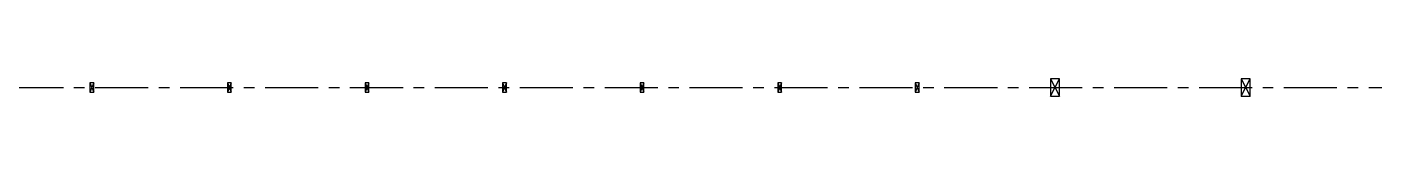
# Model space of a CAD drawing. Extents: x 10 to 414, y 6 to 241.
# Drawn here: x 155.3 to 313.9, y 119.6 to 121.7 of the extents above; entities that cross this region are included whole.
import ezdxf

# ---------------------------------------------------------------- set-up
doc = ezdxf.new("R2010")
doc.units = 0
doc.header["$LTSCALE"] = 5
doc.header["$MEASUREMENT"] = 0
doc.linetypes.add('LINEA-LINEETTA', pattern=[2, 1.25, -0.25, 0.25, -0.25])
doc.layers.add('1', color=7, linetype='LINEA-LINEETTA')
doc.layers.add('COLONNA', color=20, linetype='CONTINUOUS')

# ---------------------------------------------------------------- blocks, each defined once
blk = doc.blocks.new('COLONN1')
at = {"layer": 'COLONNA'}
for p, q in [((-125, 300), (125, -300)), ((125, 300), (-125, -300)), ((-125, 300), (-125, -300)), ((125, 300), (-125, 300)), ((125, -300), (125, 300)), ((-125, -300), (125, -300))]:
    blk.add_line(p, q, dxfattribs=at)
blk = doc.blocks.new('COLON2')
at = {"layer": 'COLONNA'}
for p, q in [((-290, 565), (290, -565)), ((-290, -565), (290, 565)), ((-290, 565), (-290, -565)), ((290, 565), (-290, 565)), ((290, -565), (290, 565)), ((-290, -565), (290, -565))]:
    blk.add_line(p, q, dxfattribs=at)

msp = doc.modelspace()

# ---------------------------------------------------------------- linework, layer by layer
at = {"layer": '1', "color": 20}
msp.add_line((33.32, 120.64), (347.42, 120.64), dxfattribs=at)

# ---------------------------------------------------------------- block references
at = {"layer": 'COLONNA', "color": 20, "xscale": 0.0018, "yscale": 0.0018, "zscale": 0.0018}
for name, p in [('COLONN1', (162.92, 120.64)), ('COLONN1', (179.12, 120.64)), ('COLONN1', (195.32, 120.64)), ('COLONN1', (211.52, 120.64)), ('COLONN1', (227.72, 120.64)), ('COLONN1', (243.92, 120.64)), ('COLONN1', (260.12, 120.64)), ('COLON2', (276.36, 120.64)), ('COLON2', (298.82, 120.64))]:
    msp.add_blockref(name, p, dxfattribs=at)

doc.saveas('drawing.dxf')
